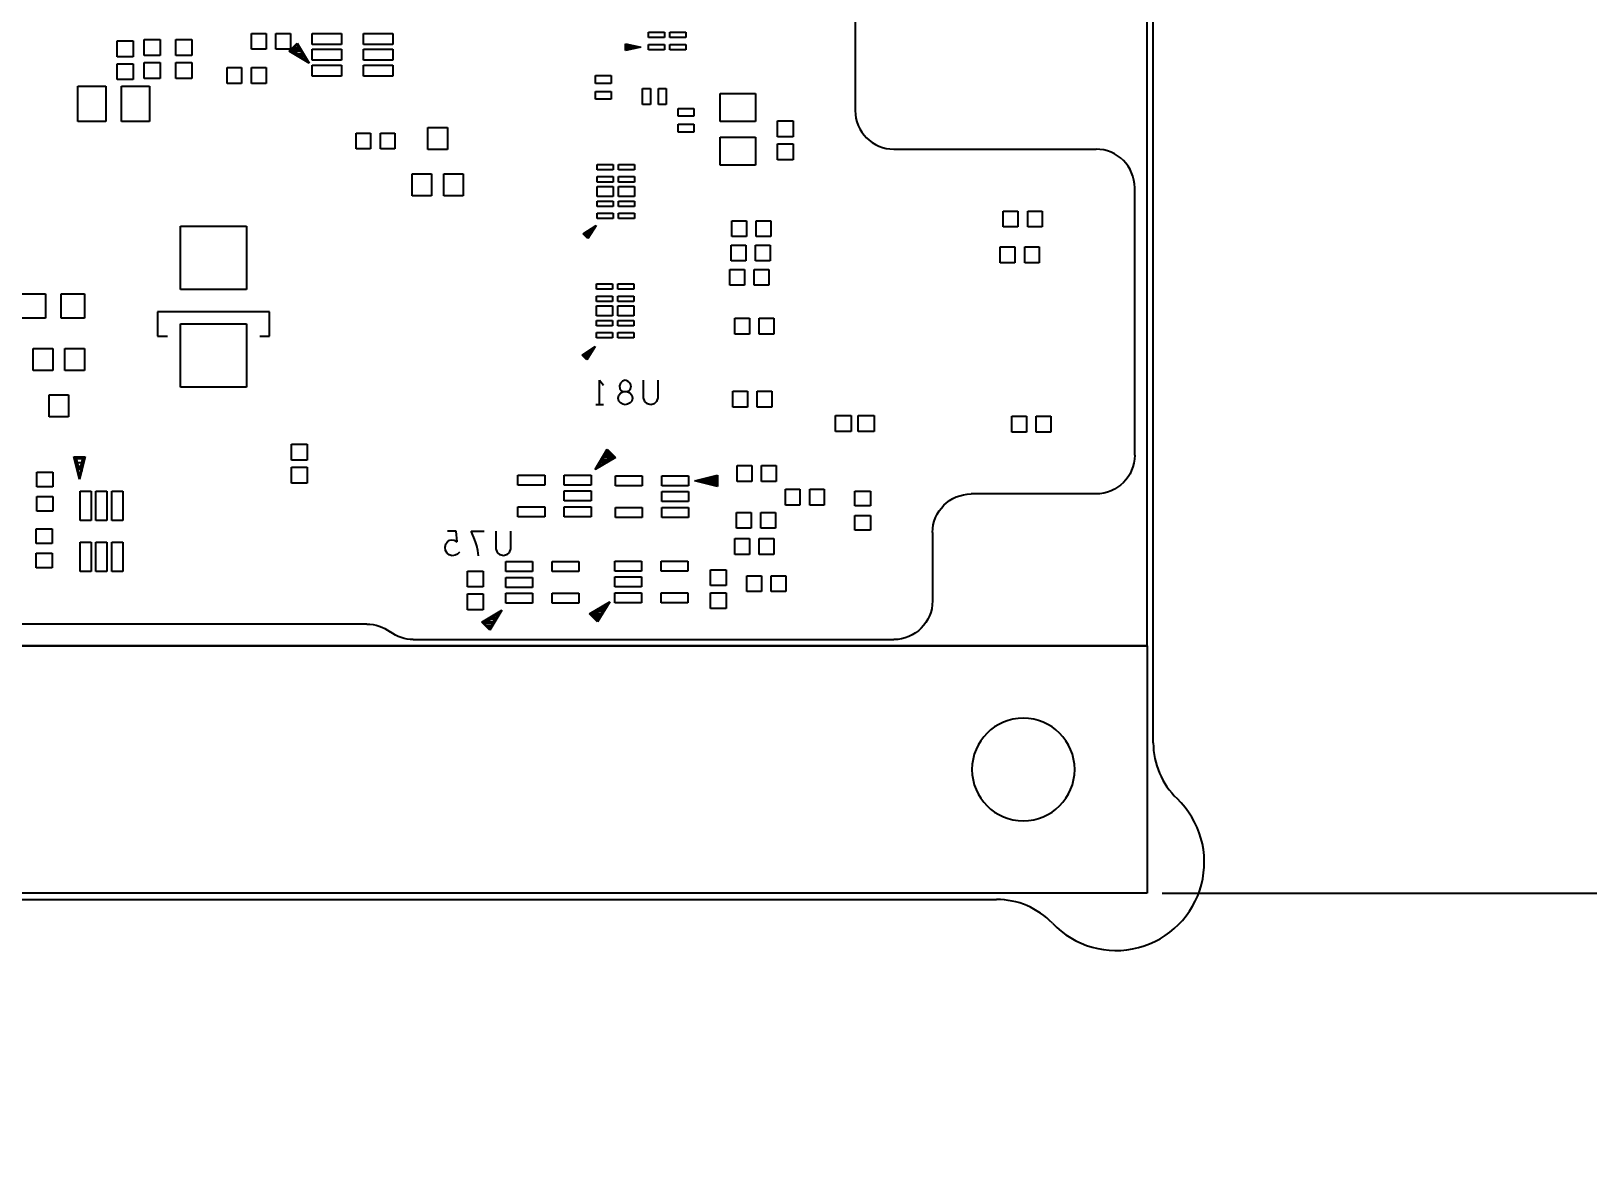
# Model space of a CAD drawing. Header units: millimetres. Extents: x -190 to 348, y -330 to 190.
# Drawn here: x 45.8 to 109.7, y -3.3 to 43.3 of the extents above; entities that cross this region are included whole.
import ezdxf

# ---------------------------------------------------------------- set-up
doc = ezdxf.new("R2010")
doc.units = ezdxf.units.MM
for name, color, linetype in [('10_MAQ_PALLET', 7, 'Continuous'), ('4_SIKCREN_BOTTOM_', 7, 'Continuous'), ('5_SOLDER_PASTE_BOTTOM_', 7, 'Continuous'), ('7______BREAKAWAY', 7, 'Continuous')]:
    doc.layers.add(name, color=color, linetype=linetype)
doc.styles.get("Standard").update_dxf_attribs({"font": 'arial.ttf'})
doc.dimstyles.new('ISO-25', dxfattribs={"dimtxt": 2.5, "dimasz": 2.5, "dimexe": 1.25, "dimexo": 0.625, "dimtad": 1, "dimtih": 1, "dimtoh": 1, "dimtxsty": 'Standard', "dimcen": 2.5, "dimadec": 0, "dimazin": 0, "dimtfac": 1, "dimtmove": 0, "dimatfit": 3, "dimfxl": 1, "dimarcsym": 0})

# ---------------------------------------------------------------- blocks, each defined once
blk = doc.blocks.new('*D5')
at = {"color": 0, "lineweight": -2}
for p, q in [((92.225, 7.874), (289.856, 7.874)), ((288.606, 5.374), (288.606, -89.086)), ((288.606, -188), (288.606, -93.54)), ((191.125, -190.5), (289.856, -190.5))]:
    blk.add_line(p, q, dxfattribs=at)
at = {"color": 0}
for points in [[(288.189, 5.374), (289.022, 5.374), (288.606, 7.874)], [(288.189, -188), (289.022, -188), (288.606, -190.5)]]:
    blk.add_solid(points, dxfattribs=at)
at = {"layer": 'Defpoints', "color": 0}
for p in [(91.6, 7.874), (288.606, 7.874), (190.5, -190.5)]:
    blk.add_point(p, dxfattribs=at)
at = {"color": 0, "insert": (288.606, -91.313), "char_height": 2.5, "attachment_point": 5}
blk.add_mtext('198,37 [7,810]', dxfattribs=at)

msp = doc.modelspace()

# ---------------------------------------------------------------- linework, layer by layer
at = {"layer": '10_MAQ_PALLET', "color": 5}
for p, q in [((91.854, 14.052, -3.175), (91.854, 140.829, -3.175)), ((-85.422, 7.62, -3.175), (85.422, 7.62, -3.175))]:
    msp.add_line(p, q, dxfattribs=at)
at = {"layer": '10_MAQ_PALLET', "color": 1}
for p, q in [((79.616, 51.269, -8.001), (79.616, 40.01, -8.001)), ((81.204, 38.422, -8.001), (89.505, 38.422, -8.001)), ((91.092, 25.855, -8.001), (91.092, 36.835, -8.001)), ((89.505, 24.267, -8.001), (84.379, 24.267, -8.001)), ((82.791, 22.68, -8.001), (82.791, 19.876, -8.001)), ((59.57, 18.925, -8.001), (30.013, 18.925, -8.001)), ((61.478, 18.288, -8.001), (81.204, 18.288, -8.001))]:
    msp.add_line(p, q, dxfattribs=at)
for centre, start, end in [((81.204, 40.01, -8.001), 180, 270), ((89.505, 36.835, -8.001), 0, 90)]:
    msp.add_arc(centre, 1.587, start, end, dxfattribs=at)
at = {"layer": '10_MAQ_PALLET', "color": 1, "extrusion": (0, 0, -1)}
for centre, start, end in [((-89.505, 25.855, 8.001), 180, 270), ((-84.379, 22.68, 8.001), 0, 90), ((-81.204, 19.876, 8.001), 180, 270), ((-59.57, 17.338, 8.001), 90, 126.93784), ((-61.478, 19.876, 8.001), 270, 306.93784)]:
    msp.add_arc(centre, 1.587, start, end, dxfattribs=at)
at = {"layer": '10_MAQ_PALLET', "color": 5}
for centre, radius, start, end in [((95.029, 14.052, -3.175), 3.175, 180, 226.24399), ((90.33, 9.144, -3.175), 3.619, 223.75601, 46.24399), ((85.422, 4.445, -3.175), 3.175, 43.75601, 90)]:
    msp.add_arc(centre, radius, start, end, dxfattribs=at)
at = {"layer": '4_SIKCREN_BOTTOM_', "color": 7}
for p, q in [((91.6, 18.034), (91.6, 101.034)), ((56.38, 42.441), (56.711, 42.771)), ((57.206, 41.946), (56.38, 42.441)), ((56.401, 42.443), (56.708, 42.751)), ((57.17, 41.981), (56.401, 42.443)), ((56.896, 42.438), (56.411, 42.438)), ((56.444, 42.448), (56.703, 42.71)), ((56.838, 42.489), (56.485, 42.489)), ((56.947, 42.205), (56.525, 42.459)), ((57.097, 42.057), (56.545, 42.388)), ((56.787, 42.573), (56.568, 42.573)), ((56.736, 42.657), (56.652, 42.657)), ((56.703, 42.71), (56.883, 42.413)), ((56.708, 42.751), (56.904, 42.426)), ((56.711, 42.771), (57.206, 41.946)), ((56.868, 42.337), (56.728, 42.337)), ((56.84, 42.385), (56.947, 42.205)), ((56.899, 42.388), (57.097, 42.057)), ((56.904, 42.426), (57.17, 41.981)), ((70.188, 42.743), (70.815, 42.608)), ((70.188, 42.474), (70.188, 42.743)), ((70.815, 42.608), (70.188, 42.474)), ((70.201, 42.608), (70.201, 42.725)), ((70.201, 42.725), (70.754, 42.608)), ((70.328, 42.7), (70.201, 42.7)), ((70.48, 42.667), (70.201, 42.667)), ((70.635, 42.634), (70.201, 42.634)), ((70.201, 42.489), (70.201, 42.608)), ((70.754, 42.608), (70.201, 42.489)), ((70.757, 42.608), (70.201, 42.608)), ((70.635, 42.583), (70.201, 42.583)), ((70.48, 42.55), (70.201, 42.55)), ((70.328, 42.517), (70.201, 42.517)), ((68.45, 34.945), (68.989, 35.293)), ((68.471, 34.943), (68.946, 35.25)), ((68.511, 34.938), (68.859, 35.164)), ((68.989, 35.293), (68.641, 34.755)), ((68.859, 35.164), (68.737, 34.976)), ((68.946, 35.25), (68.758, 34.961)), ((68.641, 34.755), (68.45, 34.945)), ((68.638, 34.775), (68.471, 34.943)), ((68.75, 34.948), (68.476, 34.948)), ((68.633, 34.816), (68.511, 34.938)), ((68.687, 34.897), (68.555, 34.897)), ((68.753, 34.999), (68.603, 34.999)), ((68.651, 34.841), (68.608, 34.841)), ((68.737, 34.976), (68.633, 34.816)), ((68.758, 34.961), (68.638, 34.775)), ((68.798, 35.07), (68.715, 35.07)), ((68.847, 35.141), (68.824, 35.141)), ((50.975, 31.737), (50.975, 30.739)), ((55.575, 31.737), (50.975, 31.737)), ((55.575, 30.739), (55.575, 31.737)), ((50.975, 30.739), (51.384, 30.739)), ((55.174, 30.739), (55.575, 30.739)), ((68.412, 29.969), (68.948, 30.317)), ((68.43, 29.967), (68.905, 30.274)), ((68.471, 29.964), (68.821, 30.19)), ((68.948, 30.317), (68.6, 29.779)), ((68.76, 30.094), (68.674, 30.094)), ((68.821, 30.19), (68.697, 30)), ((68.905, 30.274), (68.72, 29.985)), ((68.806, 30.168), (68.786, 30.168)), ((68.6, 29.779), (68.412, 29.969)), ((68.598, 29.799), (68.43, 29.967)), ((68.71, 29.972), (68.438, 29.972)), ((68.595, 29.84), (68.471, 29.964)), ((68.646, 29.921), (68.514, 29.921)), ((68.712, 30.023), (68.562, 30.023)), ((68.61, 29.865), (68.57, 29.865)), ((68.697, 30), (68.595, 29.84)), ((68.72, 29.985), (68.598, 29.799)), ((69.126, 28.933), (69.286, 28.735)), ((69.126, 27.932), (69.126, 28.933)), ((69.977, 28.816), (69.936, 28.699)), ((70.068, 28.9), (69.977, 28.816)), ((70.175, 28.933), (70.068, 28.9)), ((70.282, 28.9), (70.175, 28.933)), ((70.376, 28.816), (70.282, 28.9)), ((70.416, 28.699), (70.376, 28.816)), ((70.932, 28.217), (70.932, 28.933)), ((71.519, 28.933), (71.519, 28.217)), ((69.883, 28.199), (69.908, 28.316)), ((69.908, 28.082), (69.883, 28.199)), ((69.908, 28.316), (69.99, 28.418)), ((69.936, 28.699), (69.962, 28.583)), ((69.962, 28.583), (70.03, 28.501)), ((69.99, 28.418), (70.109, 28.466)), ((70.03, 28.501), (70.109, 28.466)), ((70.109, 28.466), (70.244, 28.466)), ((70.109, 28.466), (70.244, 28.466)), ((70.244, 28.466), (70.322, 28.501)), ((70.244, 28.466), (70.363, 28.418)), ((70.322, 28.501), (70.388, 28.583)), ((70.363, 28.418), (70.442, 28.316)), ((70.388, 28.583), (70.416, 28.699)), ((70.442, 28.316), (70.47, 28.199)), ((70.47, 28.199), (70.442, 28.082)), ((70.985, 28.067), (70.932, 28.217)), ((71.519, 28.217), (71.465, 28.067)), ((69.286, 27.932), (68.966, 27.932)), ((69.977, 28.001), (69.908, 28.082)), ((70.084, 27.95), (69.977, 28.001)), ((70.175, 27.932), (70.084, 27.95)), ((70.269, 27.95), (70.175, 27.932)), ((70.376, 28.001), (70.269, 27.95)), ((70.442, 28.082), (70.376, 28.001)), ((71.092, 27.965), (70.985, 28.067)), ((71.224, 27.932), (71.092, 27.965)), ((71.359, 27.965), (71.224, 27.932)), ((71.465, 28.067), (71.359, 27.965)), ((47.541, 25.796), (48.009, 25.796)), ((47.775, 24.862), (47.541, 25.796)), ((47.556, 25.784), (47.993, 25.784)), ((47.775, 24.912), (47.556, 25.784)), ((47.775, 25.016), (47.589, 25.758)), ((47.589, 25.758), (47.96, 25.758)), ((47.775, 25.227), (47.655, 25.707)), ((47.894, 25.707), (47.655, 25.707)), ((48.009, 25.796), (47.775, 24.862)), ((47.993, 25.784), (47.775, 24.912)), ((47.96, 25.758), (47.775, 25.016)), ((47.894, 25.707), (47.775, 25.227)), ((68.943, 25.27), (69.439, 26.099)), ((69.771, 25.766), (68.943, 25.27)), ((69.751, 25.768), (68.981, 25.309)), ((68.981, 25.309), (69.245, 25.751)), ((69.609, 25.712), (69.055, 25.382)), ((69.055, 25.382), (69.253, 25.712)), ((69.626, 25.784), (69.202, 25.53)), ((69.202, 25.53), (69.312, 25.712)), ((69.245, 25.751), (69.441, 26.078)), ((69.743, 25.763), (69.253, 25.763)), ((69.268, 25.738), (69.446, 26.035)), ((69.423, 25.662), (69.284, 25.662)), ((69.667, 25.814), (69.314, 25.814)), ((69.583, 25.898), (69.365, 25.898)), ((69.499, 25.984), (69.416, 25.984)), ((69.439, 26.099), (69.771, 25.766)), ((69.441, 26.078), (69.751, 25.768)), ((69.446, 26.035), (69.71, 25.773)), ((47.856, 25.547), (47.696, 25.547)), ((47.816, 25.387), (47.734, 25.387)), ((73.028, 24.808), (73.962, 25.042)), ((73.081, 24.808), (73.95, 25.027)), ((73.185, 24.808), (73.924, 24.994)), ((73.924, 24.933), (73.685, 24.933)), ((73.924, 24.994), (73.924, 24.808)), ((73.95, 25.027), (73.95, 24.808)), ((73.962, 25.042), (73.962, 24.575)), ((73.962, 24.575), (73.028, 24.808)), ((73.95, 24.808), (73.078, 24.808)), ((73.95, 24.59), (73.081, 24.808)), ((73.924, 24.623), (73.185, 24.808)), ((73.924, 24.859), (73.388, 24.859)), ((73.924, 24.757), (73.388, 24.757)), ((73.924, 24.684), (73.685, 24.684)), ((73.924, 24.808), (73.924, 24.623)), ((73.95, 24.808), (73.95, 24.59)), ((63.236, 22.733), (62.875, 22.733)), ((62.969, 22.367), (63.063, 22.382)), ((63.063, 22.382), (63.157, 22.367)), ((63.276, 22.301), (63.236, 22.733)), ((63.858, 22.733), (64.392, 22.733)), ((63.965, 22.484), (63.858, 22.733)), ((64.031, 22.301), (63.965, 22.484)), ((64.882, 22.017), (64.882, 22.733)), ((65.469, 22.733), (65.469, 22.017)), ((62.784, 22.083), (62.809, 22.217)), ((62.796, 21.951), (62.784, 22.083)), ((62.862, 21.834), (62.796, 21.951)), ((62.809, 22.217), (62.875, 22.301)), ((62.956, 21.765), (62.862, 21.834)), ((62.875, 22.301), (62.969, 22.367)), ((63.076, 21.732), (62.956, 21.765)), ((63.195, 21.75), (63.076, 21.732)), ((63.157, 22.367), (63.276, 22.301)), ((63.289, 21.801), (63.195, 21.75)), ((63.37, 21.882), (63.289, 21.801)), ((64.084, 22.134), (64.031, 22.301)), ((64.125, 21.951), (64.084, 22.134)), ((64.153, 21.732), (64.125, 21.951)), ((64.935, 21.867), (64.882, 22.017)), ((65.042, 21.765), (64.935, 21.867)), ((65.174, 21.732), (65.042, 21.765)), ((65.308, 21.765), (65.174, 21.732)), ((65.415, 21.867), (65.308, 21.765)), ((65.469, 22.017), (65.415, 21.867)), ((68.715, 19.342), (69.54, 19.837)), ((69.54, 19.837), (69.045, 19.012)), ((64.285, 19.004), (65.11, 19.5)), ((64.305, 19.002), (65.072, 19.464)), ((64.427, 18.987), (64.851, 19.241)), ((64.447, 19.058), (64.999, 19.388)), ((65.11, 19.5), (64.615, 18.674)), ((64.851, 19.241), (64.742, 19.058)), ((64.999, 19.388), (64.8, 19.058)), ((65.072, 19.464), (64.808, 19.02)), ((69.045, 19.012), (68.715, 19.342)), ((68.735, 19.34), (69.502, 19.802)), ((69.042, 19.032), (68.735, 19.34)), ((69.23, 19.345), (68.743, 19.345)), ((69.037, 19.073), (68.776, 19.334)), ((69.169, 19.294), (68.816, 19.294)), ((68.857, 19.324), (69.281, 19.578)), ((68.877, 19.395), (69.428, 19.728)), ((69.118, 19.21), (68.9, 19.21)), ((69.215, 19.37), (69.037, 19.073)), ((69.238, 19.357), (69.042, 19.032)), ((69.202, 19.446), (69.06, 19.446)), ((69.281, 19.578), (69.172, 19.398)), ((69.428, 19.728), (69.23, 19.395)), ((69.502, 19.802), (69.238, 19.357)), ((64.615, 18.674), (64.285, 19.004)), ((64.613, 18.694), (64.305, 19.002)), ((64.8, 19.007), (64.313, 19.007)), ((64.607, 18.735), (64.346, 18.997)), ((64.74, 18.956), (64.386, 18.956)), ((64.689, 18.872), (64.47, 18.872)), ((64.638, 18.788), (64.554, 18.788)), ((64.785, 19.032), (64.607, 18.735)), ((64.808, 19.02), (64.613, 18.694)), ((64.77, 19.108), (64.63, 19.108)), ((69.068, 19.126), (68.984, 19.126)), ((26.789, 18.034), (91.6, 18.034))]:
    msp.add_line(p, q, dxfattribs=at)
for start, end in [(0, 180), (180, 0)]:
    msp.add_arc((47.775, 25.227), 0.102, start, end, dxfattribs=at)
at = {"layer": '5_SOLDER_PASTE_BOTTOM_', "color": 4}
for p, q in [((91.6, 18.034), (91.6, 101.034)), ((49.324, 42.217), (49.324, 42.867)), ((49.324, 42.867), (49.974, 42.867)), ((49.974, 42.867), (49.974, 42.217)), ((50.429, 42.268), (50.429, 42.918)), ((50.429, 42.918), (51.079, 42.918)), ((51.079, 42.918), (51.079, 42.268)), ((51.73, 42.268), (51.73, 42.918)), ((51.73, 42.918), (52.38, 42.918)), ((52.38, 42.918), (52.38, 42.268)), ((54.831, 42.522), (54.831, 43.172)), ((54.831, 43.172), (55.431, 43.172)), ((55.431, 43.172), (55.431, 42.522)), ((55.829, 42.522), (55.829, 43.172)), ((55.829, 43.172), (56.429, 43.172)), ((56.429, 43.172), (56.429, 42.522)), ((57.33, 42.724), (57.33, 43.174)), ((57.33, 43.174), (58.529, 43.174)), ((58.529, 43.174), (58.529, 42.724)), ((59.431, 42.724), (59.431, 43.174)), ((59.431, 43.174), (60.63, 43.174)), ((60.63, 43.174), (60.63, 42.724)), ((71.133, 42.999), (71.133, 43.219)), ((71.133, 43.219), (71.793, 43.219)), ((71.793, 42.999), (71.133, 42.999)), ((71.793, 43.219), (71.793, 42.999)), ((72.007, 42.999), (72.007, 43.219)), ((72.007, 43.219), (72.667, 43.219)), ((72.667, 42.999), (72.007, 42.999)), ((72.667, 43.219), (72.667, 42.999)), ((49.974, 42.217), (49.324, 42.217)), ((51.079, 42.268), (50.429, 42.268)), ((52.38, 42.268), (51.73, 42.268)), ((55.431, 42.522), (54.831, 42.522)), ((56.429, 42.522), (55.829, 42.522)), ((58.529, 42.724), (57.33, 42.724)), ((57.33, 42.074), (57.33, 42.524)), ((57.33, 42.524), (58.529, 42.524)), ((58.529, 42.524), (58.529, 42.074)), ((60.63, 42.724), (59.431, 42.724)), ((59.431, 42.074), (59.431, 42.524)), ((59.431, 42.524), (60.63, 42.524)), ((60.63, 42.524), (60.63, 42.074)), ((71.133, 42.499), (71.133, 42.718)), ((71.133, 42.718), (71.793, 42.718)), ((71.793, 42.499), (71.133, 42.499)), ((71.793, 42.718), (71.793, 42.499)), ((72.007, 42.499), (72.007, 42.718)), ((72.007, 42.718), (72.667, 42.718)), ((72.667, 42.499), (72.007, 42.499)), ((72.667, 42.718), (72.667, 42.499)), ((49.324, 41.278), (49.324, 41.928)), ((49.324, 41.928), (49.974, 41.928)), ((49.974, 41.928), (49.974, 41.278)), ((50.429, 41.328), (50.429, 41.978)), ((50.429, 41.978), (51.079, 41.978)), ((51.079, 41.978), (51.079, 41.328)), ((51.73, 41.328), (51.73, 41.978)), ((51.73, 41.978), (52.38, 41.978)), ((52.38, 41.978), (52.38, 41.328)), ((53.83, 41.123), (53.83, 41.773)), ((53.83, 41.773), (54.43, 41.773)), ((54.43, 41.773), (54.43, 41.123)), ((54.831, 41.123), (54.831, 41.773)), ((54.831, 41.773), (55.431, 41.773)), ((55.431, 41.773), (55.431, 41.123)), ((58.529, 42.074), (57.33, 42.074)), ((57.33, 41.423), (57.33, 41.873)), ((57.33, 41.873), (58.529, 41.873)), ((58.529, 41.873), (58.529, 41.423)), ((60.63, 42.074), (59.431, 42.074)), ((59.431, 41.423), (59.431, 41.873)), ((59.431, 41.873), (60.63, 41.873)), ((60.63, 41.873), (60.63, 41.423)), ((47.7, 39.557), (47.7, 41.007)), ((47.7, 41.007), (48.85, 41.007)), ((48.85, 41.007), (48.85, 39.557)), ((49.974, 41.278), (49.324, 41.278)), ((49.501, 39.557), (49.501, 41.007)), ((49.501, 41.007), (50.651, 41.007)), ((51.079, 41.328), (50.429, 41.328)), ((50.651, 41.007), (50.651, 39.557)), ((52.38, 41.328), (51.73, 41.328)), ((54.43, 41.123), (53.83, 41.123)), ((55.431, 41.123), (54.831, 41.123)), ((58.529, 41.423), (57.33, 41.423)), ((60.63, 41.423), (59.431, 41.423)), ((68.951, 41.123), (68.951, 41.443)), ((68.951, 41.443), (69.601, 41.443)), ((69.601, 41.123), (68.951, 41.123)), ((69.601, 41.443), (69.601, 41.123)), ((70.889, 40.259), (70.889, 40.909)), ((70.889, 40.909), (71.209, 40.909)), ((71.209, 40.909), (71.209, 40.259)), ((71.539, 40.259), (71.539, 40.909)), ((71.539, 40.909), (71.859, 40.909)), ((71.859, 40.909), (71.859, 40.259)), ((68.951, 40.472), (68.951, 40.792)), ((68.951, 40.792), (69.601, 40.792)), ((69.601, 40.472), (68.951, 40.472)), ((69.601, 40.792), (69.601, 40.472)), ((74.075, 39.557), (74.075, 40.707)), ((74.075, 40.707), (75.525, 40.707)), ((75.525, 40.707), (75.525, 39.557)), ((71.209, 40.259), (70.889, 40.259)), ((71.859, 40.259), (71.539, 40.259)), ((72.349, 39.774), (72.349, 40.094)), ((72.349, 40.094), (72.999, 40.094)), ((72.999, 39.774), (72.349, 39.774)), ((72.999, 40.094), (72.999, 39.774)), ((48.85, 39.557), (47.7, 39.557)), ((50.651, 39.557), (49.501, 39.557)), ((59.126, 38.433), (59.126, 39.083)), ((59.126, 39.083), (59.726, 39.083)), ((59.726, 39.083), (59.726, 38.433)), ((60.124, 38.433), (60.124, 39.083)), ((60.124, 39.083), (60.724, 39.083)), ((60.724, 39.083), (60.724, 38.433)), ((62.074, 38.407), (62.074, 39.306)), ((62.074, 39.306), (62.874, 39.306)), ((62.874, 39.306), (62.874, 38.407)), ((72.349, 39.124), (72.349, 39.444)), ((72.349, 39.444), (72.999, 39.444)), ((72.999, 39.124), (72.349, 39.124)), ((72.999, 39.444), (72.999, 39.124)), ((75.525, 39.557), (74.075, 39.557)), ((76.426, 38.928), (76.426, 39.578)), ((76.426, 39.578), (77.076, 39.578)), ((77.076, 39.578), (77.076, 38.928)), ((59.726, 38.433), (59.126, 38.433)), ((60.724, 38.433), (60.124, 38.433)), ((62.874, 38.407), (62.074, 38.407)), ((74.075, 37.759), (74.075, 38.909)), ((74.075, 38.909), (75.525, 38.909)), ((75.525, 38.909), (75.525, 37.759)), ((77.076, 38.928), (76.426, 38.928)), ((76.426, 37.988), (76.426, 38.638)), ((76.426, 38.638), (77.076, 38.638)), ((77.076, 38.638), (77.076, 37.988)), ((69.022, 37.573), (69.022, 37.793)), ((69.022, 37.793), (69.682, 37.793)), ((69.682, 37.793), (69.682, 37.573)), ((69.896, 37.573), (69.896, 37.793)), ((69.896, 37.793), (70.556, 37.793)), ((70.556, 37.793), (70.556, 37.573)), ((75.525, 37.759), (74.075, 37.759)), ((77.076, 37.988), (76.426, 37.988)), ((61.426, 36.507), (61.426, 37.407)), ((61.426, 37.407), (62.226, 37.407)), ((62.226, 37.407), (62.226, 36.507)), ((62.724, 36.507), (62.724, 37.407)), ((62.724, 37.407), (63.524, 37.407)), ((63.524, 37.407), (63.524, 36.507)), ((69.682, 37.573), (69.022, 37.573)), ((69.022, 37.073), (69.022, 37.293)), ((69.022, 37.293), (69.682, 37.293)), ((69.682, 37.073), (69.022, 37.073)), ((69.682, 37.293), (69.682, 37.073)), ((70.556, 37.573), (69.896, 37.573)), ((69.896, 37.073), (69.896, 37.293)), ((69.896, 37.293), (70.556, 37.293)), ((70.556, 37.073), (69.896, 37.073)), ((70.556, 37.293), (70.556, 37.073)), ((62.226, 36.507), (61.426, 36.507)), ((63.524, 36.507), (62.724, 36.507)), ((69.022, 36.483), (69.022, 36.883)), ((69.022, 36.883), (69.682, 36.883)), ((69.682, 36.483), (69.022, 36.483)), ((69.682, 36.883), (69.682, 36.483)), ((69.896, 36.483), (69.896, 36.883)), ((69.896, 36.883), (70.556, 36.883)), ((70.556, 36.483), (69.896, 36.483)), ((70.556, 36.883), (70.556, 36.483)), ((69.022, 36.072), (69.022, 36.292)), ((69.022, 36.292), (69.682, 36.292)), ((69.682, 36.072), (69.022, 36.072)), ((69.022, 35.572), (69.022, 35.792)), ((69.022, 35.792), (69.682, 35.792)), ((69.682, 36.292), (69.682, 36.072)), ((69.682, 35.792), (69.682, 35.572)), ((69.896, 36.072), (69.896, 36.292)), ((69.896, 36.292), (70.556, 36.292)), ((70.556, 36.072), (69.896, 36.072)), ((69.896, 35.572), (69.896, 35.792)), ((69.896, 35.792), (70.556, 35.792)), ((70.556, 36.292), (70.556, 36.072)), ((70.556, 35.792), (70.556, 35.572)), ((85.699, 35.232), (85.699, 35.882)), ((85.699, 35.882), (86.299, 35.882)), ((86.299, 35.882), (86.299, 35.232)), ((86.7, 35.232), (86.7, 35.882)), ((86.7, 35.882), (87.3, 35.882)), ((87.3, 35.882), (87.3, 35.232)), ((51.924, 32.657), (51.924, 35.257)), ((51.924, 35.257), (54.624, 35.257)), ((54.624, 35.257), (54.624, 32.657)), ((69.682, 35.572), (69.022, 35.572)), ((70.556, 35.572), (69.896, 35.572)), ((74.551, 34.834), (74.551, 35.484)), ((74.551, 35.484), (75.151, 35.484)), ((75.151, 35.484), (75.151, 34.834)), ((75.549, 34.834), (75.549, 35.484)), ((75.549, 35.484), (76.149, 35.484)), ((76.149, 35.484), (76.149, 34.834)), ((86.299, 35.232), (85.699, 35.232)), ((87.3, 35.232), (86.7, 35.232)), ((75.151, 34.834), (74.551, 34.834)), ((76.149, 34.834), (75.549, 34.834)), ((74.526, 33.833), (74.526, 34.483)), ((74.526, 34.483), (75.126, 34.483)), ((75.126, 34.483), (75.126, 33.833)), ((75.524, 33.833), (75.524, 34.483)), ((75.524, 34.483), (76.124, 34.483)), ((76.124, 34.483), (76.124, 33.833)), ((85.575, 33.759), (85.575, 34.409)), ((85.575, 34.409), (86.175, 34.409)), ((86.175, 34.409), (86.175, 33.759)), ((86.576, 33.759), (86.576, 34.409)), ((86.576, 34.409), (87.176, 34.409)), ((87.176, 34.409), (87.176, 33.759)), ((74.475, 32.832), (74.475, 33.482)), ((74.475, 33.482), (75.075, 33.482)), ((75.126, 33.833), (74.526, 33.833)), ((75.075, 33.482), (75.075, 32.832)), ((75.476, 32.832), (75.476, 33.482)), ((75.476, 33.482), (76.076, 33.482)), ((76.124, 33.833), (75.524, 33.833)), ((76.076, 33.482), (76.076, 32.832)), ((86.175, 33.759), (85.575, 33.759)), ((87.176, 33.759), (86.576, 33.759)), ((54.624, 32.657), (51.924, 32.657)), ((68.997, 32.674), (68.997, 32.894)), ((68.997, 32.894), (69.657, 32.894)), ((69.657, 32.674), (68.997, 32.674)), ((69.657, 32.894), (69.657, 32.674)), ((69.873, 32.674), (69.873, 32.894)), ((69.873, 32.894), (70.533, 32.894)), ((70.533, 32.674), (69.873, 32.674)), ((70.533, 32.894), (70.533, 32.674)), ((75.075, 32.832), (74.475, 32.832)), ((76.076, 32.832), (75.476, 32.832)), ((45.425, 32.484), (46.375, 32.484)), ((46.375, 32.484), (46.375, 31.484)), ((47.026, 31.484), (47.026, 32.484)), ((47.026, 32.484), (47.976, 32.484)), ((47.976, 32.484), (47.976, 31.484)), ((68.997, 32.173), (68.997, 32.393)), ((68.997, 32.393), (69.657, 32.393)), ((69.657, 32.173), (68.997, 32.173)), ((68.997, 31.583), (68.997, 31.983)), ((68.997, 31.983), (69.657, 31.983)), ((69.657, 32.393), (69.657, 32.173)), ((69.657, 31.983), (69.657, 31.583)), ((69.873, 32.173), (69.873, 32.393)), ((69.873, 32.393), (70.533, 32.393)), ((70.533, 32.173), (69.873, 32.173)), ((69.873, 31.583), (69.873, 31.983)), ((69.873, 31.983), (70.533, 31.983)), ((70.533, 32.393), (70.533, 32.173)), ((70.533, 31.983), (70.533, 31.583)), ((46.375, 31.484), (45.425, 31.484)), ((47.976, 31.484), (47.026, 31.484)), ((69.657, 31.583), (68.997, 31.583)), ((68.997, 31.173), (68.997, 31.393)), ((68.997, 31.393), (69.657, 31.393)), ((69.657, 31.393), (69.657, 31.173)), ((70.533, 31.583), (69.873, 31.583)), ((69.873, 31.173), (69.873, 31.393)), ((69.873, 31.393), (70.533, 31.393)), ((70.533, 31.393), (70.533, 31.173)), ((74.676, 30.833), (74.676, 31.483)), ((74.676, 31.483), (75.276, 31.483)), ((75.276, 31.483), (75.276, 30.833)), ((75.674, 30.833), (75.674, 31.483)), ((75.674, 31.483), (76.274, 31.483)), ((76.274, 31.483), (76.274, 30.833)), ((51.924, 28.657), (51.924, 31.257)), ((51.924, 31.257), (54.624, 31.257)), ((54.624, 31.257), (54.624, 28.657)), ((69.657, 31.173), (68.997, 31.173)), ((68.997, 30.672), (68.997, 30.892)), ((68.997, 30.892), (69.657, 30.892)), ((69.657, 30.892), (69.657, 30.672)), ((70.533, 31.173), (69.873, 31.173)), ((69.873, 30.672), (69.873, 30.892)), ((69.873, 30.892), (70.533, 30.892)), ((70.533, 30.892), (70.533, 30.672)), ((75.276, 30.833), (74.676, 30.833)), ((76.274, 30.833), (75.674, 30.833)), ((45.876, 29.335), (45.876, 30.234)), ((45.876, 30.234), (46.676, 30.234)), ((46.676, 30.234), (46.676, 29.335)), ((47.174, 29.335), (47.174, 30.234)), ((47.174, 30.234), (47.974, 30.234)), ((47.974, 30.234), (47.974, 29.335)), ((69.657, 30.672), (68.997, 30.672)), ((70.533, 30.672), (69.873, 30.672)), ((46.676, 29.335), (45.876, 29.335)), ((47.974, 29.335), (47.174, 29.335)), ((46.524, 27.435), (46.524, 28.334)), ((46.524, 28.334), (47.324, 28.334)), ((47.324, 28.334), (47.324, 27.435)), ((54.624, 28.657), (51.924, 28.657)), ((74.6, 27.833), (74.6, 28.483)), ((74.6, 28.483), (75.2, 28.483)), ((75.2, 28.483), (75.2, 27.833)), ((75.6, 27.833), (75.6, 28.483)), ((75.6, 28.483), (76.2, 28.483)), ((76.2, 28.483), (76.2, 27.833)), ((75.2, 27.833), (74.6, 27.833)), ((76.2, 27.833), (75.6, 27.833)), ((78.806, 26.833), (78.806, 27.483)), ((78.806, 27.483), (79.456, 27.483)), ((79.456, 27.483), (79.456, 26.833)), ((79.746, 26.833), (79.746, 27.483)), ((79.746, 27.483), (80.396, 27.483)), ((80.396, 27.483), (80.396, 26.833)), ((47.324, 27.435), (46.524, 27.435)), ((86.05, 26.807), (86.05, 27.457)), ((86.05, 27.457), (86.65, 27.457)), ((86.65, 27.457), (86.65, 26.807)), ((87.051, 26.807), (87.051, 27.457)), ((87.051, 27.457), (87.651, 27.457)), ((87.651, 27.457), (87.651, 26.807)), ((56.474, 25.654), (56.474, 26.304)), ((56.474, 26.304), (57.124, 26.304)), ((57.124, 26.304), (57.124, 25.654)), ((79.456, 26.833), (78.806, 26.833)), ((80.396, 26.833), (79.746, 26.833)), ((86.65, 26.807), (86.05, 26.807)), ((87.651, 26.807), (87.051, 26.807)), ((57.124, 25.654), (56.474, 25.654)), ((46.025, 24.559), (46.025, 25.159)), ((46.025, 25.159), (46.675, 25.159)), ((46.675, 25.159), (46.675, 24.559)), ((56.474, 24.712), (56.474, 25.362)), ((56.474, 25.362), (57.124, 25.362)), ((57.124, 25.362), (57.124, 24.712)), ((65.774, 24.629), (65.774, 25.039)), ((65.774, 25.039), (66.874, 25.039)), ((66.874, 25.039), (66.874, 24.629)), ((67.674, 24.629), (67.674, 25.039)), ((67.674, 25.039), (68.774, 25.039)), ((68.774, 25.039), (68.774, 24.629)), ((69.775, 24.603), (69.775, 25.013)), ((69.775, 25.013), (70.875, 25.013)), ((70.875, 25.013), (70.875, 24.603)), ((71.675, 24.603), (71.675, 25.013)), ((71.675, 25.013), (72.775, 25.013)), ((72.775, 25.013), (72.775, 24.603)), ((74.775, 24.783), (74.775, 25.433)), ((74.775, 25.433), (75.375, 25.433)), ((75.375, 25.433), (75.375, 24.783)), ((75.776, 24.783), (75.776, 25.433)), ((75.776, 25.433), (76.376, 25.433)), ((76.376, 25.433), (76.376, 24.783)), ((46.675, 24.559), (46.025, 24.559)), ((47.799, 23.183), (47.799, 24.382)), ((47.799, 24.382), (48.249, 24.382)), ((48.249, 24.382), (48.249, 23.183)), ((48.449, 23.183), (48.449, 24.382)), ((48.449, 24.382), (48.899, 24.382)), ((48.899, 24.382), (48.899, 23.183)), ((49.099, 23.183), (49.099, 24.382)), ((49.099, 24.382), (49.549, 24.382)), ((49.549, 24.382), (49.549, 23.183)), ((57.124, 24.712), (56.474, 24.712)), ((66.874, 24.629), (65.774, 24.629)), ((68.774, 24.629), (67.674, 24.629)), ((67.674, 23.978), (67.674, 24.388)), ((67.674, 24.388), (68.774, 24.388)), ((68.774, 24.388), (68.774, 23.978)), ((70.875, 24.603), (69.775, 24.603)), ((72.775, 24.603), (71.675, 24.603)), ((71.675, 23.953), (71.675, 24.363)), ((71.675, 24.363), (72.775, 24.363)), ((72.775, 24.363), (72.775, 23.953)), ((75.375, 24.783), (74.775, 24.783)), ((76.376, 24.783), (75.776, 24.783)), ((76.751, 23.808), (76.751, 24.458)), ((76.751, 24.458), (77.351, 24.458)), ((77.351, 24.458), (77.351, 23.808)), ((77.749, 23.808), (77.749, 24.458)), ((77.749, 24.458), (78.349, 24.458)), ((78.349, 24.458), (78.349, 23.808)), ((79.601, 23.782), (79.601, 24.382)), ((79.601, 24.382), (80.251, 24.382)), ((80.251, 24.382), (80.251, 23.782)), ((46.025, 23.558), (46.025, 24.158)), ((46.025, 24.158), (46.675, 24.158)), ((46.675, 24.158), (46.675, 23.558)), ((65.774, 23.328), (65.774, 23.738)), ((65.774, 23.738), (66.874, 23.738)), ((66.874, 23.738), (66.874, 23.328)), ((68.774, 23.978), (67.674, 23.978)), ((67.674, 23.328), (67.674, 23.738)), ((67.674, 23.738), (68.774, 23.738)), ((68.774, 23.738), (68.774, 23.328)), ((69.775, 23.303), (69.775, 23.713)), ((69.775, 23.713), (70.875, 23.713)), ((70.875, 23.713), (70.875, 23.303)), ((72.775, 23.953), (71.675, 23.953)), ((71.675, 23.303), (71.675, 23.713)), ((71.675, 23.713), (72.775, 23.713)), ((72.775, 23.713), (72.775, 23.303)), ((77.351, 23.808), (76.751, 23.808)), ((78.349, 23.808), (77.749, 23.808)), ((80.251, 23.782), (79.601, 23.782)), ((46.675, 23.558), (46.025, 23.558)), ((48.249, 23.183), (47.799, 23.183)), ((48.899, 23.183), (48.449, 23.183)), ((49.549, 23.183), (49.099, 23.183)), ((66.874, 23.328), (65.774, 23.328)), ((68.774, 23.328), (67.674, 23.328)), ((70.875, 23.303), (69.775, 23.303)), ((72.775, 23.303), (71.675, 23.303)), ((74.749, 22.858), (74.749, 23.508)), ((74.749, 23.508), (75.349, 23.508)), ((75.349, 23.508), (75.349, 22.858)), ((75.75, 22.858), (75.75, 23.508)), ((75.75, 23.508), (76.35, 23.508)), ((76.35, 23.508), (76.35, 22.858)), ((79.601, 22.784), (79.601, 23.384)), ((79.601, 23.384), (80.251, 23.384)), ((80.251, 23.384), (80.251, 22.784)), ((46, 22.232), (46, 22.832)), ((46, 22.832), (46.65, 22.832)), ((46.65, 22.832), (46.65, 22.232)), ((74.676, 21.783), (74.676, 22.433)), ((74.676, 22.433), (75.276, 22.433)), ((75.349, 22.858), (74.749, 22.858)), ((75.276, 22.433), (75.276, 21.783)), ((75.674, 21.783), (75.674, 22.433)), ((75.674, 22.433), (76.274, 22.433)), ((76.35, 22.858), (75.75, 22.858)), ((76.274, 22.433), (76.274, 21.783)), ((80.251, 22.784), (79.601, 22.784)), ((46.65, 22.232), (46, 22.232)), ((46, 21.234), (46, 21.834)), ((46, 21.834), (46.65, 21.834)), ((46.65, 21.834), (46.65, 21.234)), ((47.799, 21.084), (47.799, 22.283)), ((47.799, 22.283), (48.249, 22.283)), ((48.249, 22.283), (48.249, 21.084)), ((48.449, 21.084), (48.449, 22.283)), ((48.449, 22.283), (48.899, 22.283)), ((48.899, 22.283), (48.899, 21.084)), ((49.099, 21.084), (49.099, 22.283)), ((49.099, 22.283), (49.549, 22.283)), ((49.549, 22.283), (49.549, 21.084)), ((75.276, 21.783), (74.676, 21.783)), ((76.274, 21.783), (75.674, 21.783)), ((46.65, 21.234), (46, 21.234)), ((63.701, 20.452), (63.701, 21.102)), ((63.701, 21.102), (64.351, 21.102)), ((64.351, 21.102), (64.351, 20.452)), ((65.274, 21.078), (65.274, 21.488)), ((65.274, 21.488), (66.374, 21.488)), ((66.374, 21.488), (66.374, 21.078)), ((67.174, 21.078), (67.174, 21.488)), ((67.174, 21.488), (68.274, 21.488)), ((68.274, 21.488), (68.274, 21.078)), ((69.75, 21.103), (69.75, 21.513)), ((69.75, 21.513), (70.85, 21.513)), ((70.85, 21.103), (69.75, 21.103)), ((70.85, 21.513), (70.85, 21.103)), ((71.649, 21.103), (71.649, 21.513)), ((71.649, 21.513), (72.75, 21.513)), ((72.75, 21.103), (71.649, 21.103)), ((72.75, 21.513), (72.75, 21.103)), ((73.675, 20.503), (73.675, 21.153)), ((73.675, 21.153), (74.325, 21.153)), ((74.325, 21.153), (74.325, 20.503)), ((48.249, 21.084), (47.799, 21.084)), ((48.899, 21.084), (48.449, 21.084)), ((49.549, 21.084), (49.099, 21.084)), ((64.351, 20.452), (63.701, 20.452)), ((66.374, 21.078), (65.274, 21.078)), ((65.274, 20.427), (65.274, 20.837)), ((65.274, 20.837), (66.374, 20.837)), ((66.374, 20.837), (66.374, 20.427)), ((68.274, 21.078), (67.174, 21.078)), ((69.75, 20.453), (69.75, 20.863)), ((69.75, 20.863), (70.85, 20.863)), ((70.85, 20.453), (69.75, 20.453)), ((70.85, 20.863), (70.85, 20.453)), ((74.325, 20.503), (73.675, 20.503)), ((75.176, 20.259), (75.176, 20.909)), ((75.176, 20.909), (75.776, 20.909)), ((75.776, 20.909), (75.776, 20.259)), ((76.174, 20.259), (76.174, 20.909)), ((76.174, 20.909), (76.774, 20.909)), ((76.774, 20.909), (76.774, 20.259)), ((63.701, 19.512), (63.701, 20.162)), ((63.701, 20.162), (64.351, 20.162)), ((64.351, 20.162), (64.351, 19.512)), ((66.374, 20.427), (65.274, 20.427)), ((65.274, 19.777), (65.274, 20.187)), ((65.274, 20.187), (66.374, 20.187)), ((66.374, 20.187), (66.374, 19.777)), ((67.174, 19.777), (67.174, 20.187)), ((67.174, 20.187), (68.274, 20.187)), ((68.274, 20.187), (68.274, 19.777)), ((69.75, 19.803), (69.75, 20.213)), ((69.75, 20.213), (70.85, 20.213)), ((70.85, 20.213), (70.85, 19.803)), ((71.649, 19.803), (71.649, 20.213)), ((71.649, 20.213), (72.75, 20.213)), ((72.75, 20.213), (72.75, 19.803)), ((73.675, 19.563), (73.675, 20.213)), ((73.675, 20.213), (74.325, 20.213)), ((74.325, 20.213), (74.325, 19.563)), ((75.776, 20.259), (75.176, 20.259)), ((76.774, 20.259), (76.174, 20.259)), ((64.351, 19.512), (63.701, 19.512)), ((66.374, 19.777), (65.274, 19.777)), ((68.274, 19.777), (67.174, 19.777)), ((70.85, 19.803), (69.75, 19.803)), ((72.75, 19.803), (71.649, 19.803)), ((74.325, 19.563), (73.675, 19.563)), ((26.789, 18.034), (91.6, 18.034))]:
    msp.add_line(p, q, dxfattribs=at)
at = {"layer": '7______BREAKAWAY', "color": 2}
for p, q in [((91.6, 18.034), (91.6, 101.034)), ((91.6, 18.034), (-91.6, 18.034)), ((26.789, 18.034), (91.6, 18.034)), ((91.6, 18.034), (91.6, 7.874)), ((91.6, 7.874), (-91.6, 7.874))]:
    msp.add_line(p, q, dxfattribs=at)
for start, end in [(0, 180), (180, 0)]:
    msp.add_arc((86.52, 12.954), 2.108, start, end, dxfattribs=at)

# ---------------------------------------------------------------- dimensions: what is measured, and where the dimension line sits
dim = msp.add_linear_dim(base=(288.606, 7.874), p1=(190.5, -190.5), p2=(91.6, 7.874), angle=90, dimstyle='ISO-25')
dim.commit()
dim.dimension.update_dxf_attribs({"geometry": '*D5', "text_midpoint": (288.606, -91.313)})

doc.saveas('drawing.dxf')
